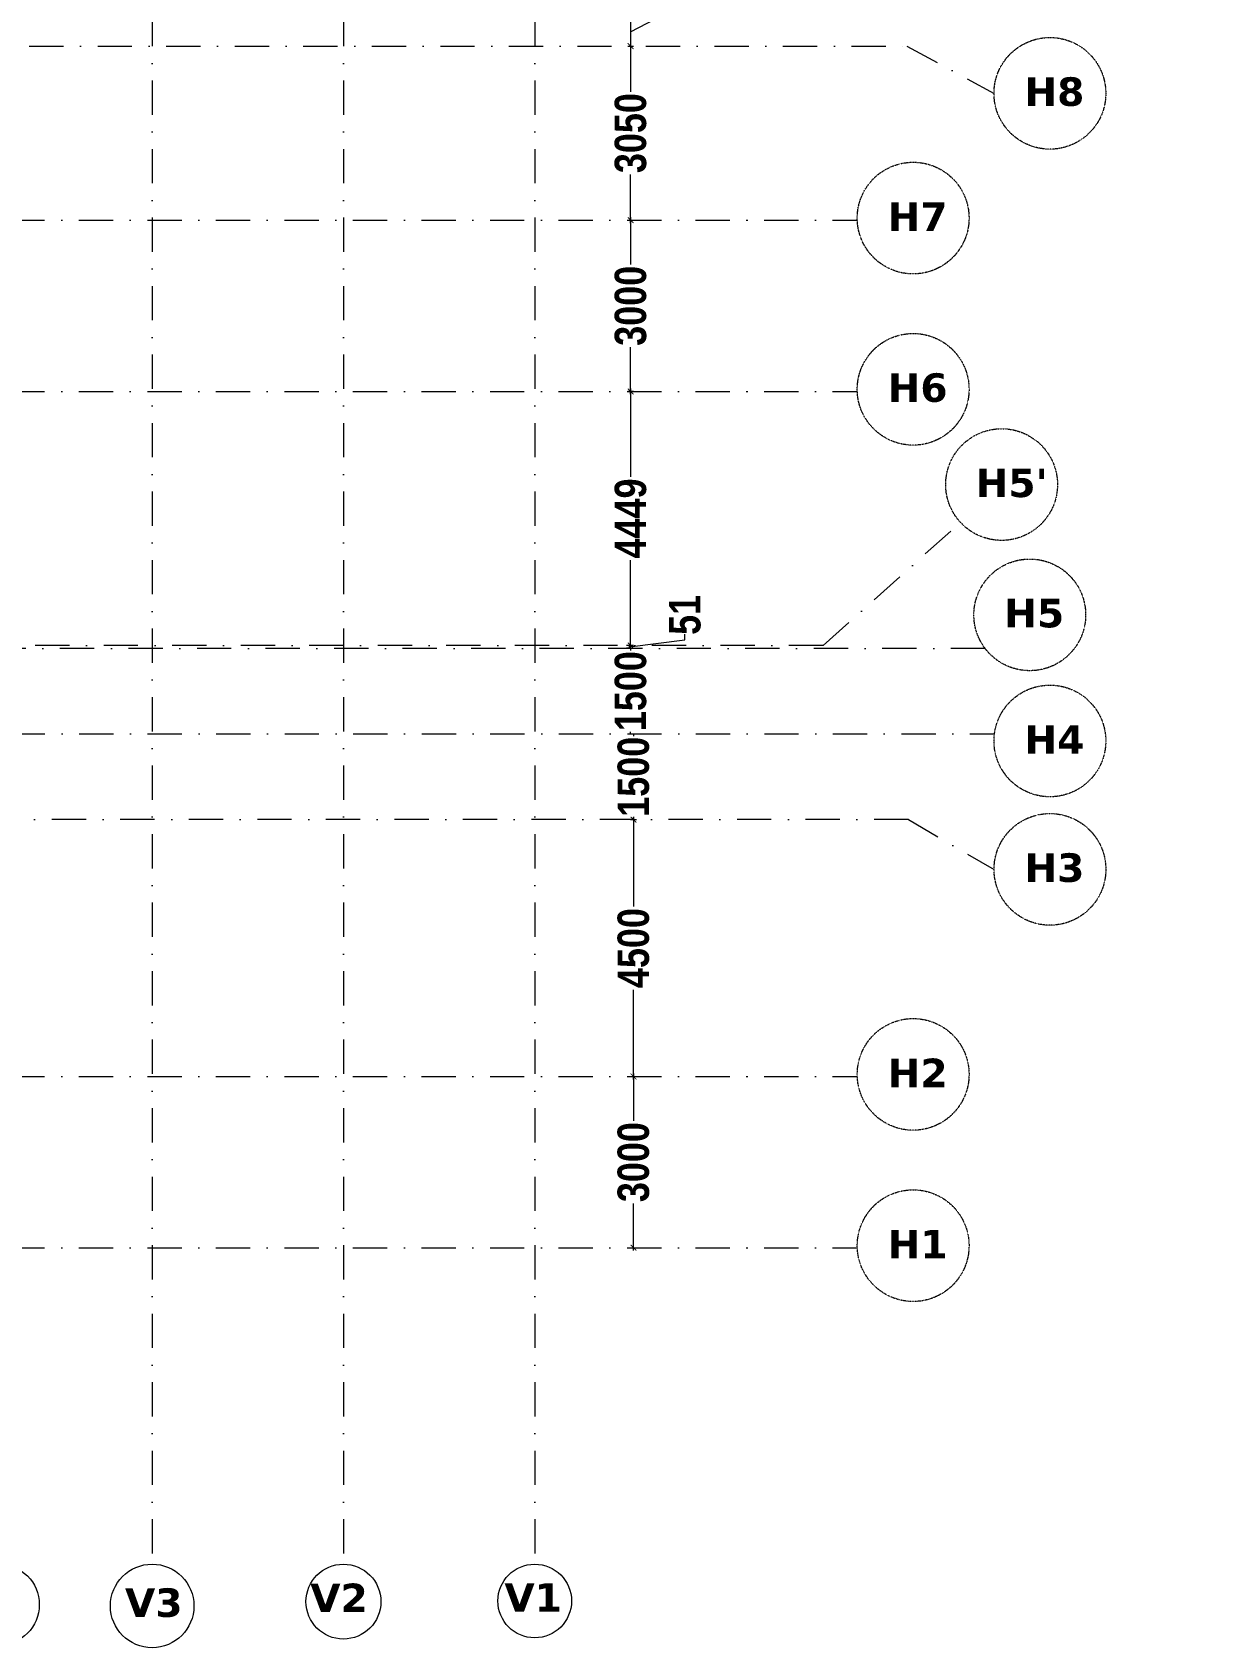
# Model space of a CAD drawing. Header units: millimetres. Extents: x -3092155 to 4513934, y -12317808 to 1850003.
# Drawn here: x -381784 to -361111, y -5743756 to -5715460 of the extents above; entities that cross this region are included whole.
import ezdxf

# ---------------------------------------------------------------- set-up
doc = ezdxf.new("R2010")
doc.units = ezdxf.units.MM
doc.header["$LTSCALE"] = 2
doc.header["$MEASUREMENT"] = 0
doc.header["$PDMODE"] = 34
doc.header["$PDSIZE"] = 500
doc.linetypes.add('DASHDOT', pattern=[1, 0.5, -0.25, 0, -0.25])
for name, color, linetype, lineweight in [('D DIM', 250, 'Continuous', 9), ('GRID', 251, 'DASHDOT', 5), ('ST TEXT', 251, 'DASHDOT', 5)]:
    doc.layers.add(name, color=color, linetype=linetype, lineweight=lineweight)
doc.styles.add('COLOUMNN DIM', font='ARIALNB.TTF', dxfattribs={"height": 550})
doc.styles.add('INNER DIM', font='ARIALNB.TTF', dxfattribs={"height": 250})
doc.styles.add('style2', font='verdana.ttf')
doc.dimstyles.new('external final', dxfattribs={"dimscale": 0, "dimtxt": 250, "dimasz": 100, "dimexe": 50, "dimexo": 50, "dimgap": 50, "dimtad": 0, "dimdec": 0, "dimzin": 0, "dimdsep": 46, "dimtxsty": 'INNER DIM', "dimblk": 'ARCHTICK', "dimcen": 100, "dimdle": 50, "dimclrd": 256, "dimclre": 256, "dimclrt": 256, "dimadec": 0, "dimazin": 0, "dimtfac": 1, "dimtdec": 0, "dimtix": 1, "dimtmove": 1, "dimatfit": 3, "dimfxl": 50, "dimfxlon": 1, "dimtolj": 1, "dimtzin": 0, "dimlwd": -1, "dimlwe": -1, "dimarcsym": 1})
doc.dimstyles.new('INNER DIM', dxfattribs={"dimscale": 0, "dimtxt": 250, "dimasz": 100, "dimexe": 50, "dimexo": 50, "dimgap": 50, "dimtad": 0, "dimdec": 0, "dimzin": 0, "dimdsep": 46, "dimtxsty": 'INNER DIM', "dimblk": 'ARCHTICK', "dimcen": 100, "dimdle": 50, "dimclrd": 256, "dimclre": 256, "dimclrt": 256, "dimadec": 0, "dimazin": 0, "dimtfac": 1, "dimtdec": 0, "dimtix": 1, "dimtmove": 2, "dimatfit": 3, "dimfxl": 50, "dimfxlon": 1, "dimtolj": 1, "dimtzin": 0, "dimlwd": -1, "dimlwe": -1, "dimarcsym": 1})

# ---------------------------------------------------------------- blocks, each defined once
blk = doc.blocks.new('_ArchTick')
at = {"color": 0, "linetype": 'ByBlock', "const_width": 0.15}
blk.add_lwpolyline([(-0.5, -0.5), (0.5, 0.5)], dxfattribs=at)
blk = doc.blocks.new('*D730')
at = {"layer": 'D DIM', "ltscale": 100, "transparency": 16777216}
for p, q in [((1049, 411), (-438739, 411)), ((-438689, 361), (-438689, 461)), ((999, 361), (999, 461))]:
    blk.add_line(p, q, dxfattribs=at)
at = {"layer": 'Defpoints', "color": 0, "lineweight": 50, "ltscale": 100, "transparency": 16777216}
for p in [(-438689, 411), (999, 0), (-438689, -5723126)]:
    blk.add_point(p, dxfattribs=at)
at = {"layer": 'D DIM', "ltscale": 100, "transparency": 16777216, "xscale": 100, "yscale": 100, "zscale": 100, "rotation": 180}
blk.add_blockref('_ArchTick', (-438689, 411), dxfattribs=at)
at = {"layer": 'D DIM', "ltscale": 100, "transparency": 16777216, "xscale": 100, "yscale": 100, "zscale": 100}
blk.add_blockref('_ArchTick', (999, 411), dxfattribs=at)
at = {"layer": 'D DIM', "ltscale": 100, "transparency": 16777216, "insert": (1326, 835), "char_height": 250, "attachment_point": 5, "style": 'INNER DIM'}
blk.add_mtext('\\A1;439688', dxfattribs=at)
blk = doc.blocks.new('*D949')
at = {"layer": 'D DIM', "ltscale": 100, "transparency": 16777216}
for p, q in [((-370353, -5726100), (-370353, -5726000)), ((-371327, -5726200), (-371377, -5726200)), ((-371327, -5726251), (-371377, -5726251)), ((-371327, -5726226), (-370353, -5726100)), ((-371327, -5726251), (-371327, -5726200)), ((-371327, -5726251), (-371327, -5726200))]:
    blk.add_line(p, q, dxfattribs=at)
at = {"layer": 'Defpoints', "color": 0, "lineweight": 50, "ltscale": 100, "transparency": 16777216}
for p in [(-371327, -5726200), (-371305, -5726200), (-371305, -5726251)]:
    blk.add_point(p, dxfattribs=at)
at = {"layer": 'D DIM', "ltscale": 100, "transparency": 16777216, "insert": (-370353, -5725665), "char_height": 550, "attachment_point": 5, "rotation": 90, "style": 'COLOUMNN DIM'}
blk.add_mtext('\\A1;51', dxfattribs=at)
blk = doc.blocks.new('*D1003')
at = {"layer": 'D DIM', "ltscale": 100, "transparency": 16777216}
for p, q in [((-371255, -5721751), (-371355, -5721751)), ((-371305, -5721701), (-371305, -5723245)), ((-371305, -5726250), (-371305, -5724706)), ((-371255, -5726200), (-371355, -5726200))]:
    blk.add_line(p, q, dxfattribs=at)
at = {"layer": 'Defpoints', "color": 0, "lineweight": 50, "ltscale": 100, "transparency": 16777216}
for p in [(-371305, -5721751), (-369361, -5721751), (-369361, -5726200)]:
    blk.add_point(p, dxfattribs=at)
at = {"layer": 'D DIM', "ltscale": 100, "transparency": 16777216, "xscale": 100, "yscale": 100, "zscale": 100}
for p, rotation in [((-371305, -5721751), 90), ((-371305, -5726200), 270)]:
    blk.add_blockref('_ArchTick', p, dxfattribs=dict(at, rotation=rotation))
at = {"layer": 'D DIM', "ltscale": 100, "transparency": 16777216, "insert": (-371305, -5723976), "char_height": 550, "attachment_point": 5, "rotation": 90, "style": 'COLOUMNN DIM'}
blk.add_mtext('\\A1;4449', dxfattribs=at)
blk = doc.blocks.new('*D989')
at = {"layer": 'D DIM', "ltscale": 100, "transparency": 16777216}
for p, q in [((-370577, -5715072), (-370577, -5714972)), ((-371355, -5715201), (-371255, -5715201)), ((-371305, -5715451), (-370577, -5715072)), ((-371305, -5715151), (-371305, -5715751)), ((-371355, -5715701), (-371255, -5715701))]:
    blk.add_line(p, q, dxfattribs=at)
at = {"layer": 'Defpoints', "color": 0, "lineweight": 50, "ltscale": 100, "transparency": 16777216}
for p in [(-372356, -5715201), (-372225, -5715701), (-371305, -5715701)]:
    blk.add_point(p, dxfattribs=at)
at = {"layer": 'D DIM', "ltscale": 100, "transparency": 16777216, "xscale": 100, "yscale": 100, "zscale": 100}
for p, rotation in [((-371305, -5715201), 90), ((-371305, -5715701), 270)]:
    blk.add_blockref('_ArchTick', p, dxfattribs=dict(at, rotation=rotation))
at = {"layer": 'D DIM', "ltscale": 100, "transparency": 16777216, "insert": (-370577, -5714426), "char_height": 550, "attachment_point": 5, "rotation": 90, "style": 'COLOUMNN DIM'}
blk.add_mtext('\\A1;500', dxfattribs=at)
blk = doc.blocks.new('*D990')
at = {"layer": 'D DIM', "ltscale": 100, "transparency": 16777216}
for p, q in [((-371355, -5715701), (-371255, -5715701)), ((-371305, -5715651), (-371305, -5716503)), ((-371305, -5718801), (-371305, -5717950)), ((-371355, -5718751), (-371255, -5718751))]:
    blk.add_line(p, q, dxfattribs=at)
at = {"layer": 'Defpoints', "color": 0, "lineweight": 50, "ltscale": 100, "transparency": 16777216}
for p in [(-372275, -5715701), (-371900, -5718751), (-371305, -5718751)]:
    blk.add_point(p, dxfattribs=at)
at = {"layer": 'D DIM', "ltscale": 100, "transparency": 16777216, "xscale": 100, "yscale": 100, "zscale": 100}
for p, rotation in [((-371305, -5715701), 90), ((-371305, -5718751), 270)]:
    blk.add_blockref('_ArchTick', p, dxfattribs=dict(at, rotation=rotation))
at = {"layer": 'D DIM', "ltscale": 100, "transparency": 16777216, "insert": (-371305, -5717226), "char_height": 550, "attachment_point": 5, "rotation": 90, "style": 'COLOUMNN DIM'}
blk.add_mtext('\\A1;3050', dxfattribs=at)
blk = doc.blocks.new('*D991')
at = {"layer": 'D DIM', "ltscale": 100, "transparency": 16777216}
for p, q in [((-371355, -5718751), (-371255, -5718751)), ((-371305, -5718701), (-371305, -5719528)), ((-371305, -5721801), (-371305, -5720975)), ((-371355, -5721751), (-371255, -5721751))]:
    blk.add_line(p, q, dxfattribs=at)
at = {"layer": 'Defpoints', "color": 0, "lineweight": 50, "ltscale": 100, "transparency": 16777216}
for p in [(-371900, -5718751), (-372095, -5721751), (-371305, -5721751)]:
    blk.add_point(p, dxfattribs=at)
at = {"layer": 'D DIM', "ltscale": 100, "transparency": 16777216, "xscale": 100, "yscale": 100, "zscale": 100}
for p, rotation in [((-371305, -5718751), 90), ((-371305, -5721751), 270)]:
    blk.add_blockref('_ArchTick', p, dxfattribs=dict(at, rotation=rotation))
at = {"layer": 'D DIM', "ltscale": 100, "transparency": 16777216, "insert": (-371305, -5720251), "char_height": 550, "attachment_point": 5, "rotation": 90, "style": 'COLOUMNN DIM'}
blk.add_mtext('\\A1;3000', dxfattribs=at)
blk = doc.blocks.new('*D992')
at = {"layer": 'D DIM', "ltscale": 100, "transparency": 16777216}
for p, q in [((-371355, -5726251), (-371255, -5726251)), ((-371305, -5726251), (-371305, -5726291)), ((-371305, -5727751), (-371305, -5727712)), ((-371355, -5727751), (-371255, -5727751))]:
    blk.add_line(p, q, dxfattribs=at)
at = {"layer": 'Defpoints', "color": 0, "lineweight": 50, "ltscale": 100, "transparency": 16777216}
for p in [(-371772, -5726251), (-372095, -5727751), (-371305, -5727751)]:
    blk.add_point(p, dxfattribs=at)
at = {"layer": 'D DIM', "ltscale": 100, "transparency": 16777216, "insert": (-371305, -5727001), "char_height": 550, "attachment_point": 5, "rotation": 90, "style": 'COLOUMNN DIM'}
blk.add_mtext('\\A1;1500', dxfattribs=at)
blk = doc.blocks.new('*D1009')
at = {"layer": 'D DIM', "ltscale": 100, "transparency": 16777216}
for p, q in [((-371305, -5727751), (-371205, -5727751)), ((-371255, -5727751), (-371255, -5727791)), ((-371305, -5729251), (-371205, -5729251)), ((-371255, -5729251), (-371255, -5729212))]:
    blk.add_line(p, q, dxfattribs=at)
at = {"layer": 'Defpoints', "color": 0, "lineweight": 50, "ltscale": 100, "transparency": 16777216}
for p in [(-372070, -5727751), (-372985, -5729251), (-371255, -5729251)]:
    blk.add_point(p, dxfattribs=at)
at = {"layer": 'D DIM', "ltscale": 100, "transparency": 16777216, "insert": (-371255, -5728501), "char_height": 550, "attachment_point": 5, "rotation": 90, "style": 'COLOUMNN DIM'}
blk.add_mtext('\\A1;1500', dxfattribs=at)
blk = doc.blocks.new('*D993')
at = {"layer": 'D DIM', "ltscale": 100, "transparency": 16777216}
for p, q in [((-371305, -5729251), (-371205, -5729251)), ((-371255, -5729201), (-371255, -5730772)), ((-371255, -5733801), (-371255, -5732231)), ((-371305, -5733751), (-371205, -5733751))]:
    blk.add_line(p, q, dxfattribs=at)
at = {"layer": 'Defpoints', "color": 0, "lineweight": 50, "ltscale": 100, "transparency": 16777216}
for p in [(-372070, -5729251), (-372070, -5733751), (-371255, -5733751)]:
    blk.add_point(p, dxfattribs=at)
at = {"layer": 'D DIM', "ltscale": 100, "transparency": 16777216, "xscale": 100, "yscale": 100, "zscale": 100}
for p, rotation in [((-371255, -5729251), 90), ((-371255, -5733751), 270)]:
    blk.add_blockref('_ArchTick', p, dxfattribs=dict(at, rotation=rotation))
at = {"layer": 'D DIM', "ltscale": 100, "transparency": 16777216, "insert": (-371255, -5731501), "char_height": 550, "attachment_point": 5, "rotation": 90, "style": 'COLOUMNN DIM'}
blk.add_mtext('\\A1;4500', dxfattribs=at)
blk = doc.blocks.new('*D994')
at = {"layer": 'D DIM', "ltscale": 100, "transparency": 16777216}
for p, q in [((-371305, -5733751), (-371205, -5733751)), ((-371255, -5733701), (-371255, -5734528)), ((-371255, -5736801), (-371255, -5735975)), ((-371305, -5736751), (-371205, -5736751))]:
    blk.add_line(p, q, dxfattribs=at)
at = {"layer": 'Defpoints', "color": 0, "lineweight": 50, "ltscale": 100, "transparency": 16777216}
for p in [(-372020, -5733751), (-371677, -5736751), (-371255, -5736751)]:
    blk.add_point(p, dxfattribs=at)
at = {"layer": 'D DIM', "ltscale": 100, "transparency": 16777216, "xscale": 100, "yscale": 100, "zscale": 100}
for p, rotation in [((-371255, -5733751), 90), ((-371255, -5736751), 270)]:
    blk.add_blockref('_ArchTick', p, dxfattribs=dict(at, rotation=rotation))
at = {"layer": 'D DIM', "ltscale": 100, "transparency": 16777216, "insert": (-371255, -5735251), "char_height": 550, "attachment_point": 5, "rotation": 90, "style": 'COLOUMNN DIM'}
blk.add_mtext('\\A1;3000', dxfattribs=at)

msp = doc.modelspace()

# ---------------------------------------------------------------- linework, layer by layer
at = {"layer": 'GRID', "color": 5, "ltscale": 600}
for p, q in [((-379684.7, -5657499.4), (-379684.7, -5742293.2)), ((-376334.7, -5657499.4), (-376334.7, -5742293.2)), ((-372984.7, -5657499.4), (-372984.7, -5742293.2))]:
    msp.add_line(p, q, dxfattribs=at)
at = {"layer": 'GRID', "color": 6, "ltscale": 600}
for p, q in [((-461044.9, -5715701.2), (-366465.5, -5715701.2)), ((-366465.3, -5715701.2), (-364940.6, -5716529.7)), ((-460174.6, -5718751.2), (-367335.1, -5718751.2)), ((-460174.6, -5721751.2), (-367335.1, -5721751.2)), ((-367932.6, -5726200.5), (-365529.2, -5724043.1)), ((-365097.7, -5726251.2), (-461068.9, -5726251.2)), ((-367932.6, -5726200.5), (-458429.4, -5726200.5)), ((-462570.4, -5727751.2), (-364940, -5727751.2)), ((-366441.5, -5729251.2), (-461068.9, -5729251.2)), ((-366441.3, -5729251.2), (-364939.8, -5730122.9)), ((-460174.6, -5733751.2), (-367335.1, -5733751.2)), ((-460174.6, -5736751.2), (-367335.1, -5736751.2))]:
    msp.add_line(p, q, dxfattribs=at)
at = {"layer": 'ST TEXT', "ltscale": 0.1}
for centre in [(-363962.3, -5716529.7), (-366357.2, -5718714.3), (-366357.2, -5721714.3), (-364808, -5723382.1), (-364314.7, -5725664.7), (-363962.3, -5727873.7), (-363961.4, -5730122.9), (-366357.2, -5733714.3), (-366357.2, -5736714.3)]:
    msp.add_circle(centre, 978.4, dxfattribs=at)
at = {"layer": 'ST TEXT', "linetype": 'ByBlock', "ltscale": 1200}
for centre, radius in [((-382371.3, -5743001.9), 709.7), ((-379684.7, -5743024.8), 731.7), ((-376334.7, -5742949.2), 656), ((-372984.7, -5742938.2), 645)]:
    msp.add_circle(centre, radius, dxfattribs=at)

# ---------------------------------------------------------------- texts
at = {"layer": 'ST TEXT', "ltscale": 0.1, "char_height": 450, "attachment_point": 5, "style": 'style2'}
for s, insert in [('{\\fVerdana|b1|i0|c0|p34;\\H1.1111x;H8}', (-363884.5, -5716503.5)), ('{\\fVerdana|b1|i0|c0|p34;\\H1.1111x;H7}', (-366279.5, -5718688.1)), ('{\\fVerdana|b1|i0|c0|p34;\\H1.1111x;H6}', (-366279.5, -5721688.1)), ("{\\fVerdana|b1|i0|c0|p34;\\H1.111x;H5'}", (-364633.4, -5723355.9)), ('{\\fVerdana|b1|i0|c0|p34;\\H1.1111x;H5}', (-364236.9, -5725638.5)), ('{\\fVerdana|b1|i0|c0|p34;\\H1.1111x;H4}', (-363884.5, -5727847.5)), ('{\\fVerdana|b1|i0|c0|p34;\\H1.1111x;H3}', (-363883.6, -5730096.7)), ('{\\fVerdana|b1|i0|c0|p34;\\H1.1111x;H2}', (-366279.5, -5733688.1)), ('{\\fVerdana|b1|i0|c0|p34;\\H1.1111x;H1}', (-366279.5, -5736688.1)), ('{\\fVerdana|b1|i0|c0|p34;\\H1.1111x;V3}', (-379657, -5742971.8)), ('{\\fVerdana|b1|i0|c0|p34;\\H1.1111x;V2}', (-376412.4, -5742884.2)), ('{\\fVerdana|b1|i0|c0|p34;\\H1.1111x;V1}', (-373011.8, -5742877.1))]:
    msp.add_mtext(s, dxfattribs=dict(at, insert=insert))

# ---------------------------------------------------------------- dimensions: what is measured, and where the dimension line sits
at = {"layer": 'D DIM', "ltscale": 100}
dim = msp.add_linear_dim(base=(-438689.1, 410.6), p1=(998.8, 0), p2=(-438689.1, -5723126.2), dimstyle='INNER DIM', override={"dimscale": 1}, dxfattribs=at)
dim.commit()
dim.dimension.update_dxf_attribs({"geometry": '*D730', "text_midpoint": (1326.5, 835.2), "dimtype": 160})
for base, p1, p2, picture, middle in [((-371305.4, -5715701.2), (-372356.1, -5715201.2), (-372225.1, -5715701.2), '*D989', (-370576.6, -5714921.7)), ((-371327.3, -5726200.5), (-371305.4, -5726251.2), (-371305.4, -5726200.5), '*D949', (-370353, -5725949.6))]:
    dim = msp.add_linear_dim(base=base, p1=p1, p2=p2, angle=90, dimstyle='external final', override={"dimscale": 1, "dimtxsty": 'COLOUMNN DIM'}, dxfattribs=at)
    dim.commit()
    dim.dimension.update_dxf_attribs({"geometry": picture, "text_midpoint": middle, "dimtype": 160})
for base, p1, p2, picture, middle in [((-371305.4, -5718751.2), (-372275.1, -5715701.2), (-371899.6, -5718751.2), '*D990', (-371305.4, -5717226.2)), ((-371305.4, -5721751.2), (-371899.6, -5718751.2), (-372095, -5721751.2), '*D991', (-371305.4, -5720251.2)), ((-371305.4, -5721751.2), (-369360.6, -5726200.5), (-369360.6, -5721751.2), '*D1003', (-371305.4, -5723975.9)), ((-371305.4, -5727751.2), (-371772.1, -5726251.2), (-372095, -5727751.2), '*D992', (-371305.4, -5727001.2)), ((-371255.4, -5729251.2), (-372070, -5727751.2), (-372984.7, -5729251.2), '*D1009', (-371255.4, -5728501.2)), ((-371255.4, -5733751.2), (-372070, -5729251.2), (-372070, -5733751.2), '*D993', (-371255.4, -5731501.2)), ((-371255.4, -5736751.2), (-372020, -5733751.2), (-371676.6, -5736751.2), '*D994', (-371255.4, -5735251.2))]:
    dim = msp.add_linear_dim(base=base, p1=p1, p2=p2, angle=90, dimstyle='external final', override={"dimscale": 1, "dimtxsty": 'COLOUMNN DIM'}, dxfattribs=at)
    dim.commit()
    dim.dimension.update_dxf_attribs({"geometry": picture, "text_midpoint": middle})

doc.saveas('drawing.dxf')
